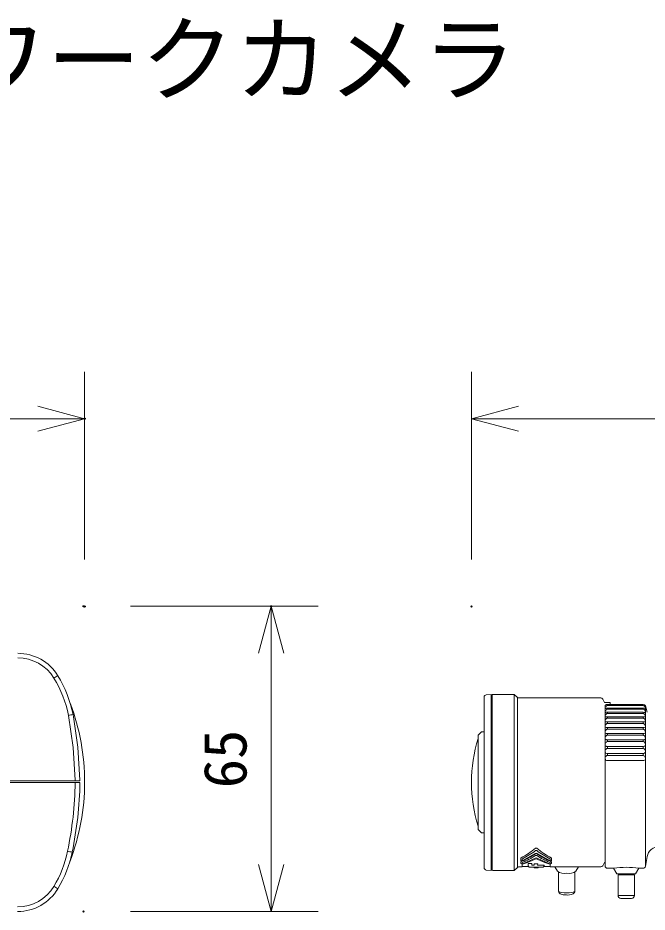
# Model space of a CAD drawing. Units: millimetres, scale not verified. Extents: x -63 to 62, y -56 to 57.
# Drawn here: x -20.73 to 6.08, y 18.65 to 56.74 of the extents above; entities that cross this region are included whole.
import ezdxf
from ezdxf.enums import TextEntityAlignment as Align

# ---------------------------------------------------------------- set-up
doc = ezdxf.new("R2010")
doc.units = ezdxf.units.MM
doc.header["$LTSCALE"] = 0.1
doc.header["$PDMODE"] = 32
doc.header["$PDSIZE"] = 0.05
for name, color, linetype, lineweight in [('0-0_0', 7, 'Continuous', 9), ('0-5_GAIKEI', 1, 'Continuous', 18), ('0-6_SUNPO', 7, 'Continuous', 9)]:
    doc.layers.add(name, color=color, linetype=linetype, lineweight=lineweight)
doc.layers.add('0-2_MOJI1', color=7, linetype='Continuous')
doc.layers.add('0-4_DEFPOINTS', color=7, linetype='Continuous')
doc.styles.add('ＭＳ ゴシック', font='')
doc.styles.get('ＭＳ ゴシック').set_extended_font_data('MS Gothic')

# ---------------------------------------------------------------- blocks, each defined once
blk = doc.blocks.new('_OPEN30')
at = {"layer": '0-0_0'}
blk.add_line((0, 0), (-1, 0), dxfattribs=at)
blk.add_lwpolyline([(-1, 0.26795), (0, 0), (-1, -0.26795)], dxfattribs=at)
blk = doc.blocks.new('D6')
at = {"layer": '0-4_DEFPOINTS'}
for p in [(42.4514, 26.3536), (6.0514, 18.3536), (42.4514, 18.3536)]:
    blk.add_point(p, dxfattribs=at)
at = {"layer": '0-6_SUNPO'}
for p, q in [((6.0514, 20.3536), (6.0514, 28.3536)), ((42.4514, 20.3536), (42.4514, 28.3536)), ((8.0514, 26.3536), (40.4514, 26.3536))]:
    blk.add_line(p, q, dxfattribs=at)
at = {"layer": '0-6_SUNPO', "xscale": 2, "yscale": 2, "rotation": 180}
blk.add_blockref('_OPEN30', (6.0514, 26.3536), dxfattribs=at)
at = {"layer": '0-6_SUNPO', "xscale": 2, "yscale": 2}
blk.add_blockref('_OPEN30', (42.4514, 26.3536), dxfattribs=at)
at = {"layer": '0-6_SUNPO', "style": 'ＭＳ ゴシック'}
blk.add_text('182', height=1.833, dxfattribs=at).set_placement((22.3764, 26.8536), align=Align.BOTTOM_LEFT)
blk = doc.blocks.new('D5')
at = {"layer": '0-4_DEFPOINTS'}
for p in [(-10.4845, 18.3619), (-2.4845, 18.3619), (-10.4845, 5.3619)]:
    blk.add_point(p, dxfattribs=at)
at = {"layer": '0-6_SUNPO'}
for p, q in [((-8.4845, 18.3619), (-0.4845, 18.3619)), ((-2.4845, 7.3619), (-2.4845, 16.3619)), ((-8.4845, 5.3619), (-0.4845, 5.3619))]:
    blk.add_line(p, q, dxfattribs=at)
at = {"layer": '0-6_SUNPO', "xscale": 2, "yscale": 2}
for p, rotation in [((-2.4845, 18.3619), 90), ((-2.4845, 5.3619), 270)]:
    blk.add_blockref('_OPEN30', p, dxfattribs=dict(at, rotation=rotation))
at = {"layer": '0-6_SUNPO', "style": 'ＭＳ ゴシック'}
blk.add_text('65', height=1.833, rotation=90, dxfattribs=at).set_placement((-2.9845, 10.6119), align=Align.BOTTOM_LEFT)
blk = doc.blocks.new('D4')
at = {"layer": '0-4_DEFPOINTS'}
for p in [(-10.4347, 26.3536), (-25.4347, 18.3536), (-10.4347, 18.3536)]:
    blk.add_point(p, dxfattribs=at)
at = {"layer": '0-6_SUNPO'}
for p, q in [((-25.4347, 20.3536), (-25.4347, 28.3536)), ((-10.4347, 20.3536), (-10.4347, 28.3536)), ((-23.4347, 26.3536), (-12.4347, 26.3536))]:
    blk.add_line(p, q, dxfattribs=at)
at = {"layer": '0-6_SUNPO', "xscale": 2, "yscale": 2, "rotation": 180}
blk.add_blockref('_OPEN30', (-25.4347, 26.3536), dxfattribs=at)
at = {"layer": '0-6_SUNPO', "xscale": 2, "yscale": 2}
blk.add_blockref('_OPEN30', (-10.4347, 26.3536), dxfattribs=at)
at = {"layer": '0-6_SUNPO', "style": 'ＭＳ ゴシック'}
blk.add_text('75', height=1.833, dxfattribs=at).set_placement((-19.1847, 26.8536), align=Align.BOTTOM_LEFT)

msp = doc.modelspace()

# ---------------------------------------------------------------- linework, layer by layer
at = {"layer": '0-5_GAIKEI', "color": 7}
for p, q in [((-0.5649, 27.9221), (-0.7746, 27.9037)), ((0.4241, 27.922), (-0.4859, 27.922)), ((0.5565, 27.7896), (0.4241, 27.922)), ((-0.8659, 20.5399), (-0.8659, 27.8041)), ((4.1067, 27.772), (0.599, 27.772)), ((4.2741, 27.582), (4.1933, 27.722)), ((4.4741, 27.582), (4.2741, 27.582)), ((4.3941, 27.4895), (5.9102, 27.4895)), ((4.5141, 27.542), (4.5141, 27.4895)), ((6.0087, 27.4387), (6.0835, 27.1667)), ((-1.1139, 26.0448), (-1.1167, 26.042)), ((-1.1167, 22.302), (-1.1139, 22.2992)), ((-1.1139, 22.162), (-0.9739, 22.022)), ((-0.9739, 22.022), (-0.8659, 22.022)), ((6.0087, 20.5946), (6.0835, 21.0188)), ((0.599, 20.572), (0.7541, 20.572)), ((0.7531, 20.592), (1.0373, 20.592)), ((1.6709, 20.592), (1.9551, 20.592)), ((1.9541, 20.572), (4.1067, 20.572)), ((4.1933, 20.622), (4.2741, 20.762)), ((4.2741, 20.762), (4.2941, 20.762)), ((-0.7746, 20.4403), (-0.5649, 20.4219)), ((-0.4859, 20.422), (0.4241, 20.422)), ((0.4241, 20.422), (0.5565, 20.5544)), ((4.3941, 20.512), (4.6556, 20.512)), ((5.7327, 20.512), (5.9102, 20.512))]:
    msp.add_line(p, q, dxfattribs=at)
at = {"layer": '0-5_GAIKEI'}
for p, q in [((-0.5659, 27.922), (-0.5659, 20.422)), ((-0.5259, 20.462), (-0.5259, 27.882)), ((0.4241, 20.422), (0.4241, 27.922)), ((0.5565, 27.7896), (0.5565, 20.5544)), ((4.2941, 27.428), (4.2941, 27.3006)), ((4.3941, 27.4895), (4.3941, 27.4426)), ((4.3941, 27.4426), (5.9102, 27.4426)), ((5.9102, 27.4895), (5.9102, 27.4426)), ((6.0087, 27.4387), (6.0087, 27.3256)), ((4.2941, 27.1406), (4.2941, 27.3006)), ((4.2941, 26.9581), (4.2941, 27.1406)), ((4.3941, 27.331), (5.9102, 27.331)), ((4.3941, 27.331), (4.3941, 27.287)), ((4.3941, 27.287), (5.9102, 27.287)), ((4.3941, 27.1579), (5.9102, 27.1579)), ((4.3941, 27.1579), (4.3941, 27.1077)), ((4.3941, 27.1077), (5.9102, 27.1077)), ((5.9102, 27.287), (5.9102, 27.331)), ((5.9102, 27.1077), (5.9102, 27.1579)), ((6.0087, 27.306), (6.0087, 27.1665)), ((6.0087, 27.1437), (6.0087, 26.9845)), ((4.2941, 26.7543), (4.2941, 26.9581)), ((4.2941, 26.5309), (4.2941, 26.7543)), ((4.3941, 26.9621), (5.9102, 26.9621)), ((4.3941, 26.9621), (4.3941, 26.906)), ((4.3941, 26.906), (5.9102, 26.906)), ((4.3941, 26.745), (5.9102, 26.745)), ((4.3941, 26.745), (4.3941, 26.6835)), ((4.3941, 26.6835), (5.9102, 26.6835)), ((5.9102, 26.906), (5.9102, 26.9621)), ((5.9102, 26.6835), (5.9102, 26.745)), ((6.0087, 26.9588), (6.0087, 26.7811)), ((6.0087, 26.7527), (6.0087, 26.5578)), ((4.2941, 26.2896), (4.2941, 26.5309)), ((4.2941, 26.0321), (4.2941, 26.2896)), ((4.3941, 26.5084), (5.9102, 26.5084)), ((4.3941, 26.5084), (4.3941, 26.442)), ((4.3941, 26.442), (5.9102, 26.442)), ((5.9102, 26.442), (5.9102, 26.5084)), ((6.0087, 26.527), (6.0087, 26.3164)), ((6.0087, 26.2833), (6.0087, 26.0587)), ((-1.1139, 26.182), (-1.1139, 22.162)), ((4.2941, 25.7605), (4.2941, 26.0321)), ((5.9102, 26.2539), (4.3941, 26.2539)), ((4.3941, 26.2539), (4.3941, 26.1831)), ((5.9102, 26.1831), (4.3941, 26.1831)), ((5.9102, 25.9837), (4.3941, 25.9837)), ((4.3941, 25.9837), (4.3941, 25.9089)), ((5.9102, 25.9089), (4.3941, 25.9089)), ((5.9102, 26.1831), (5.9102, 26.2539)), ((5.9102, 25.9089), (5.9102, 25.9837)), ((6.0087, 26.0236), (6.0087, 25.7867)), ((4.2941, 25.4768), (4.2941, 25.7605)), ((5.9102, 25.6996), (4.3941, 25.6996)), ((4.3941, 25.6996), (4.3941, 25.6215)), ((5.9102, 25.6215), (4.3941, 25.6215)), ((5.9102, 25.6215), (5.9102, 25.6996)), ((6.0087, 25.7497), (6.0087, 25.5023)), ((4.2941, 25.1831), (4.2941, 25.4768)), ((4.2941, 20.6163), (4.2941, 25.1831)), ((5.9102, 25.4039), (4.3941, 25.4039)), ((4.3941, 25.4039), (4.3941, 25.3231)), ((5.9102, 25.3231), (4.3941, 25.3231)), ((5.9102, 25.3231), (5.9102, 25.4039)), ((6.0087, 25.4639), (6.0087, 25.2078)), ((6.0087, 25.1682), (6.0087, 20.5946)), ((5.9102, 25.0988), (4.3941, 25.0988)), ((-21.329, 24.232), (-18.2873, 24.232)), ((-18.288, 24.172), (-21.3278, 24.172)), ((-18.288, 24.2703), (-18.2873, 24.232)), ((-18.088, 24.172), (-18.288, 24.172)), ((1.3082, 21.1413), (0.7541, 20.8267)), ((1.9541, 20.8267), (1.4001, 21.1413)), ((-18.5149, 20.8203), (-18.5086, 20.8404)), ((-18.5149, 20.8203), (-18.5099, 20.8194)), ((0.6953, 20.8341), (0.6968, 20.9376)), ((0.6953, 20.8341), (0.7541, 20.8267)), ((0.7049, 20.7147), (0.706, 20.787)), ((0.7049, 20.7147), (0.7541, 20.6951)), ((1.3082, 20.9472), (0.7541, 20.6951)), ((0.7541, 20.8968), (0.7541, 20.8267)), ((0.7541, 20.7477), (0.7541, 20.6951)), ((0.7541, 20.5741), (0.7541, 20.6767)), ((1.0193, 20.7111), (1.1639, 20.7111)), ((1.0193, 20.6201), (1.0541, 20.5658)), ((1.1638, 20.6424), (1.2745, 20.6424)), ((1.2743, 20.6998), (1.4189, 20.6998)), ((1.2745, 20.6424), (1.2743, 20.6998)), ((1.9541, 20.6951), (1.4001, 20.9472)), ((1.4189, 20.6998), (1.4188, 20.6424)), ((1.4188, 20.6424), (1.6889, 20.6424)), ((1.6889, 20.6201), (1.6541, 20.5658)), ((1.6889, 20.6424), (1.6889, 20.6201)), ((2.0129, 20.8341), (1.9541, 20.8267)), ((2.0034, 20.7147), (1.9541, 20.6951)), ((1.9541, 20.6767), (1.9541, 20.5741)), ((2.0023, 20.787), (2.0034, 20.7147)), ((2.0115, 20.9376), (2.0129, 20.8341)), ((2.1481, 20.572), (2.2608, 20.3859)), ((3.0475, 20.3859), (3.1601, 20.572)), ((1.6541, 20.5658), (1.0541, 20.5658)), ((1.2661, 20.5658), (1.2741, 20.537)), ((1.4421, 20.5658), (1.4341, 20.537)), ((2.3041, 20.3577), (2.3041, 19.5549)), ((3.0041, 19.5549), (3.0041, 20.3577)), ((4.6556, 20.512), (4.7947, 20.271)), ((4.7941, 20.272), (5.1941, 20.272)), ((4.8441, 20.233), (4.8441, 19.352)), ((4.8441, 20.232), (5.5441, 20.232)), ((5.0575, 20.272), (5.0575, 20.231)), ((5.1941, 20.272), (5.5941, 20.272)), ((5.3307, 20.231), (5.3307, 20.272)), ((5.5441, 19.352), (5.5441, 20.233)), ((5.5935, 20.271), (5.7327, 20.512)), ((-19.0851, 19.56), (-19.0281, 19.6427)), ((4.8441, 19.352), (5.5441, 19.352)), ((4.9641, 19.232), (5.0331, 19.232)), ((5.0331, 19.232), (5.1941, 19.232)), ((5.1941, 19.232), (5.3599, 19.232)), ((5.3599, 19.232), (5.4241, 19.232))]:
    msp.add_line(p, q, dxfattribs=at)
for points in [[(4.2941, 27.428), (4.3007, 27.4502), (4.3198, 27.4692), (4.3346, 27.4775), (4.3522, 27.4838), (4.3723, 27.488), (4.3941, 27.4895)], [(4.2941, 27.3006), (4.3013, 27.3539), (4.3165, 27.3908), (4.3311, 27.4113), (4.3491, 27.4276), (4.3712, 27.4389), (4.3941, 27.4426)], [(-18.3828, 27.0624), (-18.1741, 25.6737), (-18.088, 24.272)], [(4.3941, 27.331), (4.371, 27.3302), (4.3487, 27.3278), (4.3311, 27.3243), (4.3165, 27.3199), (4.3013, 27.3122), (4.2941, 27.3006)], [(4.3941, 27.287), (4.3709, 27.2831), (4.3491, 27.2716), (4.3314, 27.2552), (4.3165, 27.2335), (4.3013, 27.1955), (4.2941, 27.1406)], [(4.3941, 27.1077), (4.3709, 27.1037), (4.3491, 27.0919), (4.3314, 27.0751), (4.3165, 27.053), (4.3013, 27.0142), (4.2941, 26.9581)], [(6.0087, 26.9845), (5.999, 27.0279), (5.9809, 27.0644), (5.9656, 27.083), (5.9478, 27.0969), (5.9294, 27.1049), (5.9102, 27.1077)], [(6.0087, 27.306), (6.0118, 27.3006), (6.0087, 27.3256)], [(6.0087, 27.1437), (6.0118, 27.1406), (6.0087, 27.1665)], [(-18.288, 24.2703), (-18.3729, 25.6544), (-18.5791, 27.0258)], [(4.3941, 26.906), (4.3709, 26.902), (4.3491, 26.89), (4.3314, 26.873), (4.3165, 26.8506), (4.3013, 26.8112), (4.2941, 26.7543)], [(4.3941, 26.6835), (4.3709, 26.6795), (4.3491, 26.6674), (4.3314, 26.6503), (4.3165, 26.6278), (4.3013, 26.5882), (4.2941, 26.5309)], [(6.0087, 26.7811), (5.999, 26.8251), (5.9809, 26.8621), (5.9656, 26.881), (5.9478, 26.895), (5.9294, 26.9032), (5.9102, 26.906)], [(6.0087, 26.5578), (5.999, 26.6021), (5.9809, 26.6394), (5.9656, 26.6584), (5.9478, 26.6725), (5.9294, 26.6807), (5.9102, 26.6835)], [(6.0087, 26.9588), (6.0118, 26.9581), (6.0087, 26.9845)], [(6.0087, 26.7527), (6.0118, 26.7543), (6.0087, 26.7811)], [(4.3941, 26.442), (4.3709, 26.4379), (4.3491, 26.4259), (4.3314, 26.4088), (4.3165, 26.3863), (4.3013, 26.3467), (4.2941, 26.2896)], [(4.2941, 26.2896), (4.3013, 26.2762), (4.3165, 26.267), (4.3312, 26.2618), (4.3487, 26.2578), (4.3707, 26.2549), (4.3941, 26.2539)], [(6.0087, 26.3164), (5.999, 26.3607), (5.9809, 26.3979), (5.9656, 26.4169), (5.9478, 26.4309), (5.9294, 26.4392), (5.9102, 26.442)], [(6.0087, 26.527), (6.0118, 26.5309), (6.0087, 26.5578)], [(6.0087, 26.2833), (6.0118, 26.2896), (6.0087, 26.3164)], [(4.3941, 26.1831), (4.3709, 26.1791), (4.3491, 26.1671), (4.3314, 26.1502), (4.3165, 26.1279), (4.3013, 26.0887), (4.2941, 26.0321)], [(4.2941, 26.0321), (4.3013, 26.0139), (4.3165, 26.0014), (4.3312, 25.9943), (4.3487, 25.9889), (4.3707, 25.985), (4.3941, 25.9837)], [(4.3941, 25.9089), (4.3709, 25.905), (4.3491, 25.8932), (4.3314, 25.8766), (4.3165, 25.8547), (4.3013, 25.8161), (4.2941, 25.7605)], [(6.0087, 26.0587), (5.999, 26.1025), (5.9809, 26.1394), (5.9656, 26.1582), (5.9478, 26.1722), (5.9294, 26.1803), (5.9102, 26.1831)], [(6.0087, 26.0236), (6.0118, 26.0321), (6.0087, 26.0587)], [(4.2941, 25.7605), (4.3013, 25.7376), (4.3165, 25.7218), (4.3312, 25.7129), (4.3487, 25.7061), (4.3707, 25.7012), (4.3941, 25.6996)], [(4.3941, 25.6215), (4.3709, 25.6177), (4.3491, 25.6062), (4.3314, 25.59), (4.3165, 25.5686), (4.3013, 25.5311), (4.2941, 25.4768)], [(6.0087, 25.7497), (6.0118, 25.7605), (6.0087, 25.7867)], [(4.3941, 25.3231), (4.3709, 25.3194), (4.3491, 25.3083), (4.3314, 25.2926), (4.3165, 25.272), (4.3013, 25.2356), (4.2941, 25.1831)], [(6.0087, 25.4639), (6.0118, 25.4768), (6.0087, 25.5023)], [(6.0087, 25.1682), (6.0118, 25.1831), (6.0087, 25.2078)], [(-18.088, 24.272), (-18.0873, 24.232), (-18.2873, 24.232)], [(0.6968, 20.9376), (0.7003, 20.9465), (0.711, 20.9547)], [(1.9973, 20.9547), (2.0079, 20.9465), (2.0115, 20.9376)], [(0.706, 20.787), (0.7102, 20.7949), (0.7227, 20.8024)], [(0.7687, 20.914), (0.7578, 20.9057), (0.7541, 20.8968)], [(0.7711, 20.7632), (0.7584, 20.7557), (0.7541, 20.7477)], [(0.7541, 20.6767), (0.7601, 20.6852), (0.7775, 20.693)], [(0.7775, 20.693), (0.9895, 20.7672), (1.2775, 20.8944)], [(1.4307, 20.8944), (1.7187, 20.7672), (1.9307, 20.693)], [(1.9307, 20.693), (1.9482, 20.6852), (1.9541, 20.6767)], [(1.9371, 20.7632), (1.9499, 20.7557), (1.9541, 20.7477), (1.9541, 20.6951)], [(1.9396, 20.914), (1.9505, 20.9057), (1.9541, 20.8968), (1.9541, 20.8267)], [(1.9856, 20.8024), (1.9981, 20.7949), (2.0023, 20.787)], [(2.3041, 19.5549), (2.3213, 19.5269), (2.371, 19.5016), (2.4484, 19.4816), (2.546, 19.4687), (2.6541, 19.4643), (2.7623, 19.4687), (2.8598, 19.4816), (2.9373, 19.5016), (2.987, 19.5269), (3.0041, 19.5549)], [(2.3059, 19.5549), (2.3046, 19.5432), (2.3193, 19.4924), (2.3453, 19.4565), (2.3798, 19.4292), (2.4272, 19.407), (2.5046, 19.3874), (2.5873, 19.3776), (2.6519, 19.3763)], [(2.6519, 19.3763), (2.6798, 19.3757), (2.7692, 19.3822), (2.8508, 19.3977), (2.9281, 19.4291), (2.9708, 19.4651), (2.9968, 19.5109), (3.0026, 19.5545)]]:
    msp.add_lwpolyline(points, dxfattribs=at)
at = {"layer": '0-5_GAIKEI', "color": 7}
msp.add_lwpolyline([(-0.8659, 26.322), (-0.9739, 26.322), (-1.1139, 26.182)], dxfattribs=at)
for centre, radius, start, end in [((-20.7328, 27.672), 2, 31.5296, 90.0003), ((-23.2899, 26.1032), 5, 11.0608, 31.52997), ((-0.7659, 27.8041), 0.1, 95, 180), ((-0.4859, 27.882), 0.04, 90, 180), ((-27.3592, 24.1949), 9.4712, 359.86166, 20.57938), ((0.599, 27.832), 0.06, 225, 270), ((4.1067, 27.672), 0.1, 30.00001, 90), ((4.4741, 27.542), 0.04, 0, 90), ((5.9206, 27.3887), 0.1013, 29.57878, 95.90617), ((4.8721, 24.172), 6.274, 162.65922, 180), ((-27.3592, 24.1949), 9.4712, 339.12093, 359.8617), ((4.8721, 24.172), 6.274, 180, 197.34078), ((6.5759, 20.932), 0.5, 87.9106, 170), ((-23.3151, 22.216), 5, 329.02546, 348.27571), ((0.599, 20.512), 0.06, 90, 135), ((4.1067, 20.672), 0.1, 270, 330), ((4.3941, 20.612), 0.1, 180, 270), ((5.9102, 20.612), 0.1, 270, 350), ((-0.7659, 20.5399), 0.1, 180, 265), ((5.1939, 17.2424), 3.3136, 89.99685, 99.35062), ((5.1943, 17.2415), 3.3146, 80.65177, 90.00283), ((-20.7429, 20.672), 2, 269.99972, 329.02584)]:
    msp.add_arc(centre, radius, start, end, dxfattribs=at)
at = {"layer": '0-5_GAIKEI'}
for centre, radius, start, end in [((-20.7328, 27.6737), 1.8, 31.53038, 89.99988), ((-23.2882, 26.1056), 4.7981, 11.057, 31.53428), ((-15.6897, 22.9901), 6.6296, 120.23503, 121.95573), ((5.8937, 27.3288), 0.1151, 358.45284, 81.72624), ((-17.4182, 21.346), 5.7972, 99.57764, 101.55116), ((4.3724, 26.9859), 0.1734, 82.78644, 116.82381), ((5.8915, 27.1713), 0.1172, 357.64738, 80.83873), ((5.9271, 26.9271), 0.2315, 69.36311, 94.18763), ((5.9261, 27.1873), 0.1446, 55.14493, 96.29165), ((4.3717, 26.2692), 0.6933, 88.14925, 96.42775), ((4.3719, 27.0476), 0.3034, 255.14838, 274.20251), ((5.9276, 26.0072), 0.9551, 85.1288, 91.04268), ((5.9275, 27.1592), 0.4145, 267.61397, 281.30035), ((4.3728, 26.6468), 0.1401, 235.81827, 278.74961), ((5.9255, 26.3826), 0.1296, 263.2322, 309.96307), ((5.9268, 26.6909), 0.1833, 264.81998, 296.55517), ((5.9237, 26.0919), 0.1091, 262.91587, 321.19407), ((5.8905, 25.7923), 0.1183, 357.28209, 80.41722), ((5.9214, 25.7994), 0.1005, 263.61725, 330.347), ((5.8923, 25.5065), 0.1164, 357.93875, 81.16599), ((4.3873, 25.1922), 0.0936, 185.57723, 274.18675), ((4.3834, 25.4942), 0.0909, 191.05143, 276.80528), ((5.9187, 25.5008), 0.0973, 265.00134, 337.70205), ((5.8946, 25.2101), 0.1141, 358.85115, 82.14535), ((5.9157, 25.1957), 0.097, 266.7736, 343.57307), ((-34.0575, 24.4464), 15.7719, 348.26597, 359.00326), ((-34.0856, 24.4513), 16, 348.27562, 358.99999), ((-1.6646, 25.208), 4.8718, 299.18421, 307.93896), ((1.3541, 21.3391), 0.0355, 48.65873, 131.34127), ((4.356, 25.1826), 4.8414, 232.03353, 240.84331), ((-23.3136, 22.2137), 4.7984, 329.02195, 348.2788), ((-17.3849, 26.9232), 5.8159, 257.78678, 259.75377), ((-0.9086, 24.5413), 4.0793, 293.57115, 303.21546), ((-1.6899, 25.4373), 5.1482, 298.52546, 305.92096), ((-0.8706, 24.5969), 4.1705, 293.18185, 301.77975), ((1.3541, 21.0607), 0.0928, 60.31393, 119.68607), ((1.3541, 20.8492), 0.1082, 64.87269, 115.12731), ((1.3541, 21.0068), 0.0531, 57.73717, 122.26283), ((1.3541, 21.0872), 0.0499, 55.73296, 124.26704), ((1.3541, 21.2376), 0.0386, 52.17645, 127.82355), ((4.398, 25.4372), 5.1481, 234.07898, 241.47466), ((3.6108, 24.5302), 4.0667, 236.76956, 246.44389), ((3.5789, 24.5969), 4.1705, 238.22025, 246.81815), ((-2.3865, 20.6656), 3.4061, 359.23454, 0.76546), ((5.5173, 20.666), 4.3536, 179.40692, 180.31093), ((1.3541, 20.7143), 0.1957, 66.95868, 113.04132), ((-0.4859, 20.462), 0.04, 180, 270), ((1.3541, 21.2806), 0.7479, 263.85949, 276.14051), ((2.5628, 20.7987), 0.5056, 234.07427, 280.40405), ((2.7454, 20.7987), 0.5056, 259.59592, 305.92576), ((-20.7429, 20.6703), 1.8, 270.00014, 329.02507), ((-15.7631, 25.3731), 6.5952, 238.59723, 240.32703), ((4.9641, 19.352), 0.12, 180, 270), ((5.4241, 19.352), 0.12, 270, 0)]:
    msp.add_arc(centre, radius, start, end, dxfattribs=at)

# ---------------------------------------------------------------- block references
at = {"layer": '0-6_SUNPO'}
for name in ['D4', 'D6', 'D5']:
    msp.add_blockref(name, (-7.4533, 13.3101), dxfattribs=at)

# ---------------------------------------------------------------- texts
at = {"layer": '0-2_MOJI1', "style": 'ＭＳ ゴシック'}
msp.add_text('ネットワークカメラ', height=2.933, dxfattribs=at).set_placement((-35.5001, 52.628), align=Align.BOTTOM_LEFT)

doc.saveas('drawing.dxf')
